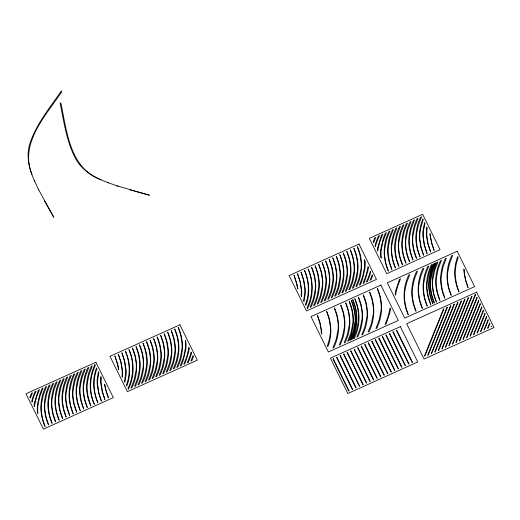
<?xml version="1.0" encoding="UTF-8"?>
<svg xmlns="http://www.w3.org/2000/svg" width="520" height="520" viewBox="0 0 520 520"><rect width="100%" height="100%" fill="white"/><g stroke="black" fill="none" stroke-linecap="round" stroke-linejoin="round"><path stroke-width="0.78" d="M395.947 290.024L399.139 280.306L399.601 279.208L400.562 278.772L397.885 285.565L396.026 292.442A49.933 45.968 -13.1 0 0 395.577 295.197L395.154 294.339A51.311 47.236 -13.1 0 1 395.947 290.024M94.894 364.683C88.907 377.039 88.595 391.709 94.263 404.241M307.534 308.516C313.521 296.159 313.833 281.489 308.159 268.957M378.326 236.243L379.288 235.807M187.33 362.694L188.292 362.265M129.948 189.833L149.5 195.234L117.033 185.874M107.542 182.52L117.93 186.167M108.44 182.819C96.005 178.282 83.252 171.73 76.336 159.9C66.553 142.5 64.07 122.22 60.053 102.98L60.95 103.278C66.768 131.04 69.764 168.48 101.134 179.797M44.356 200.609L53.794 217.295L38.415 189.3M375.453 246.435L375.037 245.596A75.608 69.602 -13.1 0 1 378.352 236.249M370.292 271.329L370.701 272.168A75.608 69.602 -13.1 0 1 367.387 281.515L366.45 281.957A78.254 72.033 -13.1 0 0 370.331 271.336M307.483 308.542L307.093 307.756C312.917 295.666 313.469 281.339 308.061 269.002M191.581 352.911L191.165 352.066A78.254 72.033 -13.1 0 1 187.291 362.681M94.945 364.656L95.329 365.443C89.512 377.533 88.959 391.859 94.367 404.196M32.136 401.869L31.727 401.031A75.608 69.602 -13.1 0 1 35.041 391.684L35.977 391.241A78.254 72.033 -13.1 0 0 32.097 401.863M34.379 180.661L38.812 190.106M34.775 181.467C29.399 169.786 25.812 156.312 29.848 143.65C36.367 124.001 49.816 107.679 61.425 90.87L61.822 91.676C45.981 115.362 19.045 143.481 32.013 174.486M294.073 275.308L296.978 284.284A55.692 51.266 -13.1 0 1 297.875 289.016L297.427 288.113A61.074 56.218 -13.1 0 0 295.477 279.708L293.969 275.353M114.953 356.05L117.852 365.021M108.355 397.891L105.45 388.915A55.692 51.266 -13.1 0 1 104.552 384.183L105.001 385.086A61.074 56.218 -13.1 0 0 106.951 393.49L108.459 397.846M468.013 287.644L465.439 279.968L464.016 272.22A47.125 43.375 -13.1 0 1 463.847 269.081L464.276 269.958A47.606 43.816 -13.1 0 0 464.549 273.975L465.764 280.351L468.117 287.599M434.057 250.393L431.685 243.458L430.222 236.399A48.627 44.759 -13.1 0 1 429.956 233.558L430.391 234.442A49.251 45.337 -13.1 0 0 430.775 238.062L432.003 243.841L434.161 250.347M317.59 315.594L320.164 323.264L321.581 331.012A47.125 43.375 -13.1 0 1 321.75 334.152L321.321 333.281A47.606 43.816 -13.1 0 0 321.048 329.257L319.839 322.881L317.486 315.64M430.541 251.979L427.694 243.269L426.472 235.736A46.273 42.595 -13.1 0 1 426.595 228.56L426.784 227.103L427.2 227.955L427.024 229.365A46.248 42.575 -13.1 0 0 426.887 236.327L428.019 243.607L430.638 251.933M297.596 273.721L300.261 281.736L301.659 290.024A46.234 42.562 -13.1 0 1 301.594 296.569L301.171 295.718A46.215 42.536 -13.1 0 0 301.243 289.387L299.949 281.405L297.492 273.767M118.476 354.458L121.134 362.473L122.538 370.76A46.234 42.562 -13.1 0 1 122.466 377.312L122.044 376.454A46.215 42.536 -13.1 0 0 122.122 370.123L120.822 362.141L118.372 354.504M104.832 399.477L102.167 391.463L100.77 383.175A46.234 42.562 -13.1 0 1 100.835 376.63L101.257 377.481A46.215 42.536 -13.1 0 0 101.185 383.812L102.479 391.794L104.936 399.432M301.119 272.136L303.856 280.436L305.24 289.347A46.072 42.406 -13.1 0 1 305.162 294.444L303.999 301.47L303.589 300.625L304.72 293.774A46.052 42.393 -13.1 0 0 304.824 288.802L303.55 280.156L301.015 272.181M121.992 352.872L124.735 361.173L126.12 370.084A46.072 42.406 -13.1 0 1 126.035 375.18L124.878 382.207L124.462 381.368L125.599 374.51A46.052 42.393 -13.1 0 0 125.697 369.544L124.43 360.893L121.895 352.918M101.309 401.063L98.573 392.762L97.188 383.851A46.072 42.406 -13.1 0 1 97.266 378.755L98.423 371.728L98.839 372.574L97.708 379.425A46.052 42.393 -13.1 0 0 97.604 384.397L98.878 393.042L101.413 401.018M427.018 253.572L424.171 244.855L422.864 235.514A46.13 42.465 -13.1 0 1 423.079 230.126L424.56 222.593L424.976 223.438L423.521 230.796A46.221 42.549 -13.1 0 0 423.358 237.809L424.482 245.135L427.115 253.526M458.854 291.772C454.044 280.728 453.206 267.93 457.73 256.653L458.14 257.491L456.176 264.167L455.24 270.257A46.176 42.504 -13.1 0 0 455.215 276.192L456.619 284.531L458.959 291.726M423.495 255.158L420.927 247.507L419.419 238.732A46.163 42.497 -13.1 0 1 419.478 232.511L420.543 226.083L422.767 218.953L423.176 219.785L420.999 226.779L419.926 233.083A46.13 42.465 -13.1 0 0 419.822 239.187L421.207 247.734L423.599 255.112M326.749 311.467C331.558 322.504 332.397 335.303 327.873 346.587L327.464 345.748L329.427 339.072L330.363 332.976A46.176 42.504 -13.1 0 0 330.389 327.048L328.985 318.702L326.644 311.512M304.642 270.55C309.387 281.469 310.297 294.119 305.89 305.312L305.481 304.473C309.731 293.586 309.036 281.288 304.538 270.595M125.515 351.286C130.267 362.206 131.177 374.855 126.77 386.048L126.36 385.209C130.611 374.322 129.916 362.024 125.418 351.332M114.849 356.096L116.37 360.445A61.074 56.218 -13.1 0 1 118.326 368.849L118.749 369.753A55.692 51.266 -13.1 0 0 117.852 365.021M97.786 402.649C93.041 391.729 92.131 379.08 96.538 367.887L96.948 368.726C92.697 379.613 93.392 391.911 97.89 402.603M451.106 295.262C445.432 282.737 445.744 268.067 451.731 255.71L452.693 255.275L449.481 263.705L447.538 273.234A46.215 42.543 -13.1 0 0 447.486 280L448.637 287.099L451.21 295.217M444.762 298.123C439.094 285.591 439.406 270.92 445.393 258.564L446.355 258.135L443.144 266.565L441.194 276.088A46.215 42.543 -13.1 0 0 441.149 282.861L442.293 289.959L444.866 298.077M439.835 300.346C434.161 287.814 434.473 273.143 440.459 260.786L441.422 260.358L438.21 268.788L436.267 278.311A46.215 42.543 -13.1 0 0 436.215 285.084L437.365 292.182L439.94 300.3M419.972 256.744C414.297 244.218 414.609 229.547 420.596 217.191L421.558 216.756L418.347 225.186L416.403 234.715A46.215 42.543 -13.1 0 0 416.351 241.482L417.501 248.58L420.075 256.698M436.312 301.932C430.638 289.4 430.95 274.736 436.937 262.379L437.899 261.944L434.688 270.374L432.744 279.903A46.215 42.543 -13.1 0 0 432.692 286.669L433.843 293.767L436.416 301.886M434.2 302.887C428.526 290.355 428.838 275.685 434.824 263.328L435.786 262.892L432.575 271.323L430.625 280.852A46.215 42.543 -13.1 0 0 430.579 287.625L431.73 294.723L434.304 302.835M416.449 258.329C410.774 245.804 411.086 231.133 417.072 218.777L418.035 218.342L414.824 226.772L412.88 236.301A46.215 42.543 -13.1 0 0 412.828 243.067L413.978 250.172L416.553 258.284M432.79 303.517C427.115 290.992 427.427 276.322 433.413 263.965L434.375 263.53L431.171 271.96L429.221 281.489A46.215 42.543 -13.1 0 0 429.169 288.256L430.32 295.353L432.894 303.472M430.677 304.473C425.003 291.941 425.315 277.271 431.301 264.914L432.263 264.485L429.052 272.916L427.109 282.438A46.215 42.543 -13.1 0 0 427.057 289.211L428.207 296.309L430.781 304.428M412.925 259.922C407.251 247.39 407.563 232.719 413.55 220.363L414.512 219.928L411.307 228.358L409.357 237.887A46.215 42.543 -13.1 0 0 409.305 244.66L410.456 251.758L413.029 259.877M427.154 306.059C421.479 293.527 421.791 278.863 427.778 266.507L428.74 266.071L425.536 274.502L423.585 284.031A46.215 42.543 -13.1 0 0 423.534 290.797L424.684 297.895L427.258 306.014M409.403 261.508C403.735 248.976 404.04 234.306 410.026 221.949L410.988 221.52L407.784 229.951L405.834 239.48A46.215 42.543 -13.1 0 0 405.782 246.246L406.933 253.344L409.507 261.463M405.88 263.094C400.212 250.569 400.524 235.898 406.504 223.542L407.466 223.106L404.261 231.536L402.311 241.066A46.215 42.543 -13.1 0 0 402.266 247.832L403.41 254.93L405.984 263.048M422.221 308.282C416.553 295.75 416.865 281.086 422.851 268.73L423.813 268.294L420.602 276.725L418.652 286.253A46.215 42.543 -13.1 0 0 418.606 293.02L419.75 300.118L422.325 308.236M402.356 264.68C396.688 252.155 397 237.484 402.987 225.128L403.949 224.692L400.738 233.123L398.788 242.651A46.215 42.543 -13.1 0 0 398.743 249.418L399.887 256.522L402.46 264.635M415.883 311.142C410.209 298.61 410.521 283.94 416.507 271.583L417.469 271.147L414.258 279.578L412.315 289.107A46.215 42.543 -13.1 0 0 412.262 295.88L413.413 302.978L415.987 311.096M398.834 266.272C393.166 253.741 393.478 239.07 399.464 226.714L400.426 226.278L397.215 234.715L395.265 244.238A46.215 42.543 -13.1 0 0 395.219 251.011L396.363 258.108L398.938 266.227M395.317 267.858C389.643 255.327 389.954 240.656 395.941 228.3L396.903 227.87L393.692 236.301L391.742 245.83A46.215 42.543 -13.1 0 0 391.697 252.597L392.847 259.695L395.415 267.813M391.794 269.445C386.12 256.919 386.432 242.249 392.418 229.892L393.38 229.457L390.169 237.887L388.219 247.416A46.215 42.543 -13.1 0 0 388.174 254.183L389.324 261.281L391.898 269.399M408.135 314.632C402.46 302.101 402.772 287.437 408.759 275.08L409.721 274.644L406.51 283.075L404.56 292.604A46.215 42.543 -13.1 0 0 404.515 299.37L405.665 306.469L408.239 314.587M388.271 271.031C382.597 258.505 382.909 243.834 388.895 231.478L389.857 231.042L386.646 239.473L384.703 249.002A46.215 42.543 -13.1 0 0 384.651 255.769L385.801 262.873L388.375 270.985M377.468 288.606C383.136 301.132 382.831 315.803 376.844 328.159L375.882 328.594L379.087 320.164L381.037 310.635A46.215 42.543 -13.1 0 0 381.089 303.869L379.938 296.764L377.364 288.652M357.474 246.733C363.142 259.259 362.837 273.93 356.85 286.286L355.888 286.721L359.093 278.291L361.043 268.762A46.215 42.543 -13.1 0 0 361.094 261.995L359.944 254.898L357.37 246.779M353.951 248.319C359.625 260.851 359.313 275.516 353.327 287.872L352.365 288.308L355.57 279.877L357.519 270.348A46.215 42.543 -13.1 0 0 357.572 263.582L356.421 256.483L353.847 248.365M369.72 292.097C375.388 304.629 375.076 319.293 369.09 331.65L368.128 332.085L371.339 323.655L373.288 314.125A46.215 42.543 -13.1 0 0 373.334 307.359L372.19 300.261L369.616 292.142M350.428 249.906C356.103 262.438 355.791 277.108 349.804 289.464L348.842 289.894L352.053 281.463L353.997 271.94A46.215 42.543 -13.1 0 0 354.049 265.168L352.898 258.07L350.324 249.951M363.376 294.957C369.05 307.483 368.738 322.153 362.752 334.51L361.79 334.945L365.001 326.514L366.951 316.986A46.215 42.543 -13.1 0 0 366.997 310.219L365.846 303.115L363.272 295.002M346.905 251.492C352.579 264.024 352.268 278.694 346.281 291.05L345.319 291.486L348.53 283.056L350.48 273.526A46.215 42.543 -13.1 0 0 350.526 266.753L349.375 259.656L346.801 251.544M343.382 253.084C349.057 265.61 348.745 280.28 342.758 292.637L341.796 293.072L345.007 284.642L346.957 275.113A46.215 42.543 -13.1 0 0 347.003 268.346L345.852 261.248L343.285 253.13M358.449 297.18C364.117 309.706 363.805 324.376 357.819 336.732L356.856 337.168L360.068 328.738L362.018 319.209A46.215 42.543 -13.1 0 0 362.063 312.442L360.919 305.338L358.345 297.226M339.859 254.67C345.534 267.202 345.222 281.866 339.235 294.222L338.273 294.658L341.484 286.228L343.434 276.699A46.215 42.543 -13.1 0 0 343.479 269.932L342.329 262.834L339.762 254.716M354.926 298.766C360.594 311.292 360.282 325.962 354.302 338.319L353.34 338.754L356.544 330.324L358.495 320.794A46.215 42.543 -13.1 0 0 358.54 314.028L357.396 306.93L354.822 298.812M352.813 299.715C358.481 312.247 358.169 326.918 352.183 339.274L351.221 339.709L354.432 331.279L356.382 321.75A46.215 42.543 -13.1 0 0 356.428 314.977L355.284 307.879L352.709 299.767M336.343 256.256C342.01 268.788 341.699 283.459 335.712 295.815L334.75 296.244L337.961 287.814L339.911 278.291A46.215 42.543 -13.1 0 0 339.957 271.518L338.812 264.42L336.238 256.302M351.403 300.352C357.071 312.884 356.766 327.555 350.779 339.911L349.817 340.34L353.022 331.909L354.972 322.381A46.215 42.543 -13.1 0 0 355.024 315.614L353.873 308.516L351.299 300.397M349.291 301.308C354.959 313.833 354.647 328.503 348.666 340.86L347.704 341.296L350.909 332.865L352.859 323.336A46.215 42.543 -13.1 0 0 352.904 316.57L351.76 309.465L349.187 301.353M332.82 257.842C338.488 270.374 338.175 285.044 332.189 297.401L331.227 297.837L334.438 289.406L336.388 279.877A46.215 42.543 -13.1 0 0 336.434 273.104L335.29 266.006L332.716 257.894M345.768 302.894C351.435 315.419 351.13 330.089 345.144 342.446L344.182 342.882L347.386 334.451L349.336 324.922A46.215 42.543 -13.1 0 0 349.388 318.156L348.238 311.058L345.663 302.939M329.297 259.435C334.965 271.96 334.659 286.631 328.673 298.987L327.711 299.423L330.915 290.992L332.865 281.463A46.215 42.543 -13.1 0 0 332.911 274.697L331.767 267.599L329.192 259.48M325.774 261.021C331.442 273.553 331.136 288.217 325.15 300.573L324.188 301.008L327.392 292.578L329.342 283.049A46.215 42.543 -13.1 0 0 329.394 276.283L328.244 269.185L325.669 261.066M340.834 305.117C346.509 317.642 346.197 332.312 340.21 344.669L339.248 345.104L342.459 336.674L344.403 327.145A46.215 42.543 -13.1 0 0 344.454 320.378L343.304 313.281L340.73 305.162M322.25 262.606C327.925 275.139 327.613 289.809 321.627 302.166L320.664 302.594L323.869 294.164L325.819 284.642A46.215 42.543 -13.1 0 0 325.871 277.869L324.721 270.771L322.147 262.652M318.728 264.199C324.402 276.725 324.09 291.395 318.103 303.752L317.142 304.187L320.353 295.757L322.296 286.228A46.215 42.543 -13.1 0 0 322.348 279.454L321.197 272.356L318.624 264.245M334.497 307.976C340.165 320.502 339.859 335.173 333.873 347.529L332.911 347.965L336.115 339.534L338.065 330.005A46.215 42.543 -13.1 0 0 338.117 323.232L336.966 316.134L334.393 308.022M315.204 265.785C320.879 278.311 320.567 292.981 314.581 305.338L313.619 305.773L316.829 297.343L318.78 287.814A46.215 42.543 -13.1 0 0 318.825 281.047L317.675 273.949L315.101 265.831M311.682 267.371C317.356 279.903 317.044 294.567 311.058 306.923L310.096 307.359L313.307 298.928L315.257 289.4A46.215 42.543 -13.1 0 0 315.302 282.633L314.151 275.535L311.584 267.417M178.353 327.47C184.022 340.002 183.709 354.666 177.73 367.022L176.761 367.458L179.972 359.028L181.922 349.499A46.215 42.543 -13.1 0 0 181.968 342.732L180.823 335.634L178.25 327.516M174.831 329.056C180.499 341.588 180.193 356.259 174.207 368.615L173.244 369.044L176.449 360.613L178.399 351.091A46.215 42.543 -13.1 0 0 178.451 344.318L177.3 337.22L174.727 329.101M171.308 330.649C176.975 343.174 176.67 357.844 170.683 370.201L169.722 370.637L172.926 362.206L174.876 352.677A46.215 42.543 -13.1 0 0 174.928 345.904L173.778 338.806L171.203 330.694M167.785 332.235C173.459 344.76 173.147 359.431 167.161 371.787L166.198 372.223L169.41 363.792L171.353 354.263A46.215 42.543 -13.1 0 0 171.405 347.497L170.255 340.399L167.681 332.28M164.262 333.821C169.936 346.353 169.624 361.017 163.638 373.373L162.675 373.809L165.887 365.378L167.83 355.849A46.215 42.543 -13.1 0 0 167.882 349.082L166.732 341.985L164.157 333.866M160.738 335.406C166.413 347.938 166.101 362.609 160.115 374.966L159.153 375.394L162.363 366.964L164.314 357.442A46.215 42.543 -13.1 0 0 164.359 350.668L163.209 343.571L160.635 335.452M157.216 336.999C162.89 349.525 162.578 364.195 156.591 376.551L155.63 376.987L158.841 368.557L160.791 359.028A46.215 42.543 -13.1 0 0 160.836 352.261L159.685 345.156L157.118 337.044M153.692 338.585C159.367 351.111 159.055 365.781 153.069 378.137L152.107 378.573L155.317 370.143L157.267 360.613A46.215 42.543 -13.1 0 0 157.313 353.847L156.169 346.749L153.595 338.631M150.176 340.171C155.844 352.703 155.532 367.367 149.546 379.724L148.584 380.159L151.794 371.728L153.745 362.2A46.215 42.543 -13.1 0 0 153.79 355.433L152.646 348.335L150.072 340.216M146.653 341.757C152.321 354.289 152.009 368.959 146.023 381.316L145.06 381.745L148.272 373.315L150.222 363.792A46.215 42.543 -13.1 0 0 150.267 357.019L149.123 349.921L146.549 341.803M143.13 343.35C148.798 355.875 148.493 370.546 142.506 382.902L141.544 383.338L144.749 374.907L146.698 365.378A46.215 42.543 -13.1 0 0 146.751 358.612L145.6 351.507L143.026 343.395M139.607 344.935C145.275 357.461 144.97 372.132 138.983 384.488L138.021 384.924L141.226 376.493L143.175 366.964A46.215 42.543 -13.1 0 0 143.227 360.197L142.077 353.1L139.503 344.981M136.084 346.522C141.758 359.053 141.447 373.724 135.46 386.081L134.498 386.51L137.703 378.079L139.653 368.55A46.215 42.543 -13.1 0 0 139.704 361.784L138.554 354.685L135.98 346.567M132.561 348.107C138.236 360.64 137.923 375.31 131.937 387.666L130.975 388.096L134.186 379.665L136.13 370.143A46.215 42.543 -13.1 0 0 136.181 363.37L135.031 356.272L132.457 348.153M129.038 349.7C134.713 362.226 134.401 376.896 128.414 389.253L127.972 388.492C133.796 376.409 134.342 362.082 128.934 349.746M90.747 405.828C85.072 393.296 85.384 378.632 91.37 366.275L92.333 365.84L89.122 374.27L87.172 383.799A46.215 42.543 -13.1 0 0 87.126 390.566L88.276 397.663L90.844 405.782M87.224 407.413C81.549 394.888 81.861 380.218 87.848 367.861L88.809 367.425L85.599 375.856L83.648 385.385A46.215 42.543 -13.1 0 0 83.603 392.151L84.753 399.25L87.328 407.368M83.701 409C78.026 396.474 78.338 381.803 84.325 369.447L85.287 369.012L82.076 377.442L80.132 386.971A46.215 42.543 -13.1 0 0 80.08 393.738L81.231 400.842L83.805 408.954M80.177 410.592C74.503 398.06 74.815 383.39 80.802 371.033L81.764 370.604L78.552 379.035L76.609 388.557A46.215 42.543 -13.1 0 0 76.557 395.33L77.707 402.428L80.282 410.547M76.655 412.178C70.98 399.646 71.292 384.982 77.279 372.625L78.241 372.19L75.036 380.621L73.086 390.15A46.215 42.543 -13.1 0 0 73.034 396.916L74.184 404.014L76.758 412.132M73.132 413.764C67.464 401.238 67.769 386.568 73.755 374.212L74.718 373.776L71.513 382.207L69.563 391.736A46.215 42.543 -13.1 0 0 69.511 398.502L70.662 405.6L73.236 413.719M69.609 415.35C63.941 402.825 64.252 388.154 70.233 375.798L71.195 375.362L67.99 383.793L66.04 393.322A46.215 42.543 -13.1 0 0 65.995 400.094L67.139 407.193L69.713 415.304M66.086 416.943C60.418 404.411 60.73 389.74 66.716 377.384L67.678 376.954L64.467 385.385L62.517 394.907A46.215 42.543 -13.1 0 0 62.471 401.681L63.616 408.779L66.189 416.897M62.562 418.529C56.895 405.997 57.207 391.332 63.193 378.976L64.155 378.541L60.944 386.971L58.994 396.5A46.215 42.543 -13.1 0 0 58.949 403.267L60.093 410.365L62.666 418.483M59.046 420.115C53.372 407.589 53.684 392.918 59.67 380.562L60.632 380.126L57.421 388.557L55.471 398.086A46.215 42.543 -13.1 0 0 55.425 404.853L56.576 411.95L59.143 420.069M55.523 421.707C49.849 409.175 50.161 394.505 56.147 382.148L57.109 381.713L53.898 390.143L51.948 399.672A46.215 42.543 -13.1 0 0 51.902 406.445L53.053 413.543L55.627 421.655M52 423.293C46.325 410.761 46.638 396.091 52.624 383.734L53.586 383.305L50.375 391.736L48.432 401.258A46.215 42.543 -13.1 0 0 48.38 408.031L49.53 415.129L52.104 423.248M48.477 424.879C42.802 412.347 43.114 397.683 49.101 385.326L50.063 384.891L46.852 393.322L44.909 402.851A46.215 42.543 -13.1 0 0 44.857 409.617L46.007 416.715L48.581 424.834M44.954 426.465C39.279 413.94 39.591 399.269 45.578 386.913L46.54 386.477L43.336 394.907L41.386 404.437A46.215 42.543 -13.1 0 0 41.334 411.203L42.484 418.301L45.058 426.419M365.099 261.969L364.553 259.668L364.663 261.144A46.143 42.477 -13.1 0 1 364.585 266.955L362.791 276.127L359.411 285.136L360.373 284.7L362.407 279.448L364.891 268.938A46.254 42.575 -13.1 0 0 365.099 261.969M375.414 246.428A78.254 72.033 -13.1 0 1 379.327 235.82M191.614 352.918A75.608 69.602 -13.1 0 1 188.266 362.251M37.999 404.775L37.843 406.244A46.143 42.477 -13.1 0 0 37.765 412.054L37.876 413.53L37.33 411.229A46.254 42.575 -13.1 0 1 37.538 404.261L40.02 393.744L42.055 388.499L43.017 388.063L39.637 397.072L37.999 404.775M185.464 347.698L183.671 356.863L180.284 365.872L181.246 365.437L183.287 360.191L185.77 349.674A46.254 42.575 -13.1 0 0 185.978 342.706L185.432 340.412L185.542 341.881A46.143 42.477 -13.1 0 1 185.464 347.698M381.31 249.34L381.16 250.809A46.143 42.477 -13.1 0 0 381.075 256.627L381.193 258.096L380.647 255.794A46.254 42.575 -13.1 0 1 380.848 248.833L383.338 238.316L385.372 233.064L386.334 232.635L382.954 241.638L381.31 249.34M35.074 402.772L34.879 403.735A49.322 45.402 -13.1 0 0 34.45 406.569L34.028 405.71A49.933 45.962 -13.1 0 1 34.606 402.168L37.609 392.334L38.532 390.084L39.494 389.656L36.745 396.656L35.074 402.772M188.422 350.2L186.563 357.279L183.807 364.286L184.769 363.851L185.692 361.608L188.702 351.774A49.933 45.962 -13.1 0 0 189.28 348.225L188.858 347.373A49.322 45.402 -13.1 0 1 188.422 350.2M367.543 269.464L365.684 276.543L362.928 283.543L363.89 283.114L364.819 280.865L367.822 271.031A49.933 45.962 -13.1 0 0 368.401 267.488L367.978 266.63A49.322 45.402 -13.1 0 1 367.543 269.464M378.391 247.338L378.196 248.3A49.322 45.402 -13.1 0 0 377.767 251.134L377.344 250.276A49.933 45.962 -13.1 0 1 377.923 246.733L380.926 236.899L381.849 234.65L382.811 234.221L380.062 241.228L378.391 247.338M389.571 310.791L387.719 317.675L385.041 324.467L386.003 324.031L386.464 322.933L389.656 313.216A51.311 47.236 -13.1 0 0 390.449 308.893L390.026 308.042A49.933 45.968 -13.1 0 1 389.571 310.791M29.971 397.053L30.297 398.132L32.455 392.828L31.493 393.263L29.971 397.053M193.011 355.803L190.853 361.107L191.815 360.672L192.465 359.119L193.421 356.642L193.011 355.803M373.288 241.618L373.613 242.697L375.765 237.393L374.803 237.828L373.288 241.618M372.132 275.067L369.974 280.371L370.935 279.936L371.585 278.375L372.541 275.906L372.132 275.067M443.424 309.101L424.593 355.719L424.814 356.174L443.924 308.88L443.424 309.101M446.947 307.515L427.687 355.193L428.044 355.31L447.447 307.288L446.947 307.515M450.469 305.929L431.21 353.606L431.568 353.724L450.97 305.702L450.469 305.929M453.993 304.337L434.733 352.021L435.091 352.131L454.493 304.115L453.993 304.337M457.516 302.75L438.25 350.428L438.613 350.545L458.016 302.53L457.516 302.75M461.038 301.164L441.772 348.842L442.137 348.959L461.539 300.937L461.038 301.164M464.562 299.579L445.296 347.256L445.66 347.373L465.056 299.351L464.562 299.579M468.084 297.986L448.819 345.67L449.183 345.781L468.579 297.765L468.084 297.986M471.607 296.4L452.341 344.078L452.706 344.195L472.101 296.179L471.607 296.4M475.124 294.814L455.865 342.491L456.222 342.609L475.625 294.587L475.124 294.814M476.983 297.349L459.387 340.906L459.745 341.022L477.204 297.804L476.983 297.349M478.562 300.56L462.911 339.32L463.268 339.43L478.79 301.015L478.562 300.56M480.149 303.778L466.434 337.727L466.791 337.844L480.37 304.233L480.149 303.778M481.728 306.989L469.95 336.141L470.314 336.258L481.956 307.444L481.728 306.989M483.314 310.206L473.473 334.555L473.837 334.672L483.535 310.661L483.314 310.206M484.894 313.417L476.996 332.969L477.36 333.079L485.121 313.872L484.894 313.417M486.479 316.635L480.519 331.377L480.883 331.494L486.7 317.089L486.479 316.635M488.059 319.846L484.042 329.791L484.406 329.908L488.28 320.3L488.059 319.846M489.638 323.063L487.565 328.204L487.923 328.322L489.866 323.518L489.638 323.063M491.225 326.274L491.446 326.729L491.225 326.274M422.63 214.305L369.317 238.342L386.718 273.695L440.037 249.665L422.63 214.305M95.914 362.258L26 393.77L43.407 429.13L113.321 397.612L95.914 362.258M179.9 324.805L109.987 356.324L127.387 391.677L197.308 360.165L179.9 324.805M359.021 244.069L289.107 275.587L306.514 310.94L376.428 279.428L359.021 244.069M380.881 285.103L310.967 316.615L328.374 351.969L398.288 320.457L380.881 285.103M457.229 251.264L387.316 282.783L404.716 318.136L474.637 286.624L457.229 251.264M400.341 326.638L330.421 358.15L347.828 393.504L417.742 361.991L400.341 326.638M476.593 292.188L406.679 323.7L424.086 359.06L494 327.542L476.593 292.188M333.326 358.807L332.976 358.963L348.797 391.105L349.147 390.949L333.326 358.807M336.85 357.221L336.499 357.376L352.32 389.519L352.671 389.356L336.85 357.221M340.373 355.628L340.022 355.791L355.843 387.933L356.194 387.771L340.373 355.628M343.896 354.042L343.544 354.198L359.365 386.341L359.716 386.185L343.896 354.042M347.418 352.456L347.068 352.612L362.888 384.755L363.24 384.599L347.418 352.456M350.942 350.863L350.584 351.026L366.412 383.168L366.762 383.006L350.942 350.863M354.458 349.278L354.107 349.44L369.935 381.582L370.286 381.42L354.458 349.278M357.981 347.692L357.63 347.848L373.451 379.99L373.809 379.834L357.981 347.692M361.504 346.106L361.153 346.262L376.974 378.404L377.332 378.248L361.504 346.106M365.027 344.513L364.676 344.675L380.497 376.818L380.848 376.656L365.027 344.513M368.55 342.927L368.199 343.09L384.02 375.232L384.371 375.07L368.55 342.927M372.073 341.341L371.722 341.497L387.543 373.64L387.894 373.484L372.073 341.341M375.596 339.755L375.245 339.911L391.066 372.053L391.417 371.897L375.596 339.755M379.119 338.163L378.768 338.325L394.589 370.468L394.94 370.305L379.119 338.163M382.642 336.576L382.285 336.739L398.112 368.875L398.463 368.719L382.642 336.576M386.159 334.99L385.808 335.147L401.635 367.289L401.986 367.133L386.159 334.99M389.682 333.404L389.331 333.56L405.151 365.703L405.509 365.547L389.682 333.404M393.204 331.812L392.853 331.975L408.675 364.117L409.032 363.954L393.204 331.812M396.728 330.226L396.376 330.389L412.197 362.525L412.549 362.369L396.728 330.226"/></g></svg>
